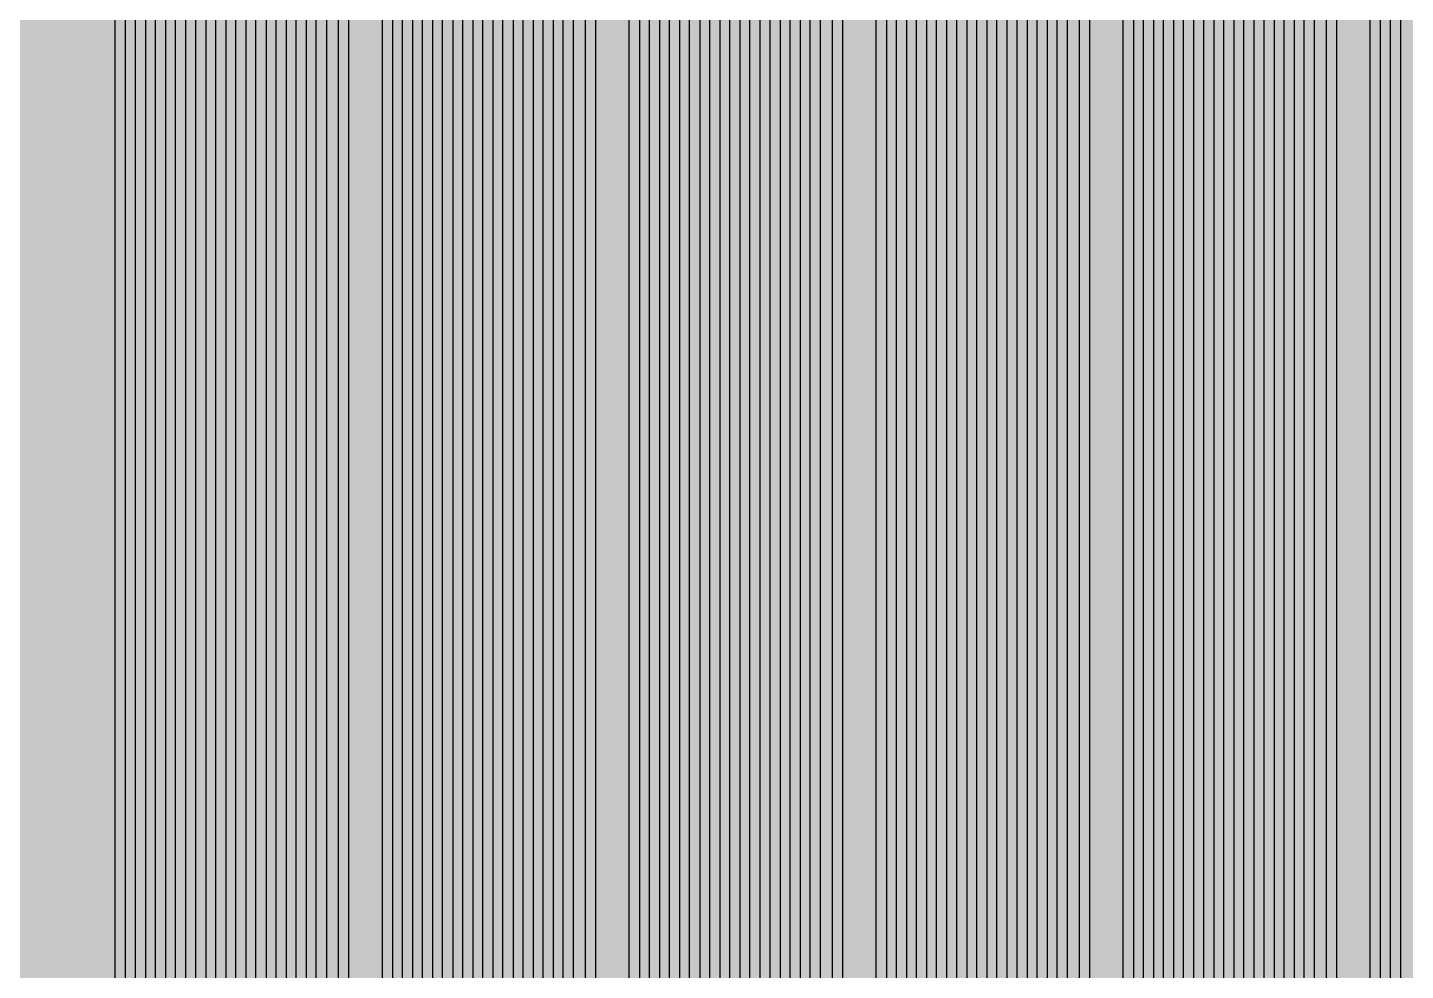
# Model space of a CAD drawing. Header units: metres. Extents: x -7220 to 10980, y -29667 to 1833.
# Drawn here: x -39.8 to 440, y -15228.3 to -14900.2 of the extents above; entities that cross this region are included whole.
import ezdxf

# ---------------------------------------------------------------- set-up
doc = ezdxf.new("R2010")
doc.units = ezdxf.units.M
doc.layers.add('Metal1', color=4, linetype='CONTINUOUS')
doc.layers.add('Polyimide', color=7, linetype='CONTINUOUS')

msp = doc.modelspace()

# ---------------------------------------------------------------- hatches: boundary and pattern name
at = {"layer": 'Polyimide'}
msp.add_hatch(color=7, dxfattribs=at).paths.add_polyline_path([(4099.45, -13861.55), (4142.64, -14152.77), (4214.18, -14438.35), (4313.36, -14715.55), (4439.24, -14981.69), (4590.59, -15234.21), (4765.97, -15470.68), (4963.68, -15688.82), (5181.82, -15886.53), (5418.29, -16061.91), (5670.81, -16213.26), (5936.95, -16339.14), (6214.15, -16438.32), (6499.73, -16509.85), (6790.95, -16553.05), (7085, -16567.5), (9980.38, -16567.5), (10058.79, -16571.35), (10136.45, -16582.87), (10212.6, -16601.95), (10286.52, -16628.4), (10357.49, -16661.96), (10424.83, -16702.32), (10487.89, -16749.09), (10546.06, -16801.81), (10598.78, -16859.98), (10645.55, -16923.04), (10685.91, -16990.38), (10719.48, -17061.35), (10745.93, -17135.27), (10765, -17211.43), (10776.52, -17289.08), (10780.38, -17367.5), (10780.38, -21957.3), (10741.61, -22012.91), (10705.97, -22070.59), (10673.58, -22130.14), (10644.53, -22191.39), (10618.92, -22254.16), (10596.82, -22318.25), (10578.3, -22383.46), (10563.41, -22449.6), (10552.21, -22516.46), (10544.72, -22583.84), (10540.97, -22651.53), (10540.97, -22719.32), (10544.72, -22787.01), (10552.21, -22854.38), (10563.41, -22921.24), (10578.3, -22987.38), (10596.82, -23052.6), (10618.92, -23116.68), (10644.53, -23179.45), (10673.58, -23240.71), (10705.97, -23300.26), (10741.61, -23357.93), (10780.38, -23413.54), (10780.38, -28667.5), (10776.52, -28745.91), (10765, -28823.57), (10745.93, -28899.73), (10719.48, -28973.65), (10685.91, -29044.62), (10645.55, -29111.96), (10598.78, -29175.01), (10546.06, -29233.19), (10487.89, -29285.91), (10424.83, -29332.68), (10357.49, -29373.04), (10286.52, -29406.6), (10212.6, -29433.05), (10136.45, -29452.13), (10058.79, -29463.65), (9980.38, -29467.5), (-6219.63, -29467.5), (-6298.04, -29463.65), (-6375.7, -29452.13), (-6451.85, -29433.05), (-6525.77, -29406.6), (-6596.74, -29373.04), (-6664.08, -29332.68), (-6727.14, -29285.91), (-6785.31, -29233.19), (-6838.03, -29175.01), (-6884.8, -29111.96), (-6925.16, -29044.62), (-6958.73, -28973.65), (-6985.18, -28899.73), (-7004.25, -28823.57), (-7015.77, -28745.91), (-7019.63, -28667.5), (-7019.63, -23426.32), (-6979.36, -23370.07), (-6942.33, -23311.63), (-6908.66, -23251.2), (-6878.45, -23188.96), (-6851.81, -23125.12), (-6828.81, -23059.88), (-6809.53, -22993.44), (-6794.04, -22926.02), (-6782.37, -22857.83), (-6774.57, -22789.09), (-6770.67, -22720.02), (-6770.67, -22650.84), (-6774.57, -22581.77), (-6782.37, -22513.03), (-6794.04, -22444.84), (-6809.53, -22377.42), (-6828.81, -22310.98), (-6851.81, -22245.74), (-6878.45, -22181.89), (-6908.66, -22119.66), (-6942.33, -22059.22), (-6979.36, -22000.79), (-7019.63, -21944.54), (-7019.63, -17367.5), (-7015.77, -17289.08), (-7004.25, -17211.43), (-6985.18, -17135.27), (-6958.73, -17061.35), (-6925.16, -16990.38), (-6884.8, -16923.04), (-6838.03, -16859.98), (-6785.31, -16801.81), (-6727.14, -16749.09), (-6664.08, -16702.32), (-6596.74, -16661.96), (-6525.77, -16628.4), (-6451.85, -16601.95), (-6375.7, -16582.87), (-6298.04, -16571.35), (-6219.63, -16567.5), (-3314, -16567.5), (-3019.95, -16553.05), (-2728.73, -16509.85), (-2443.15, -16438.32), (-2165.95, -16339.14), (-1899.81, -16213.26), (-1647.29, -16061.91), (-1410.82, -15886.53), (-1192.68, -15688.82), (-994.97, -15470.68), (-819.59, -15234.21), (-668.24, -14981.69), (-542.36, -14715.55), (-443.18, -14438.35), (-371.64, -14152.77), (-328.45, -13861.55), (-314, -13567.5), (-314, -13373.48), (-317.45, -13328.11), (-327.72, -13283.78), (-344.58, -13241.52), (-367.63, -13202.3), (-396.35, -13167.01), (-430.08, -13136.47), (-468.03, -13111.38), (-509.35, -13092.32), (-509.35, -13092.32), (-578.18, -13061.27), (-642.2, -13021.24), (-700.26, -12972.96), (-751.3, -12917.31), (-794.39, -12855.3), (-828.74, -12788.06), (-853.73, -12716.8), (-868.91, -12642.84), (-874, -12567.5), (-868.91, -12492.16), (-853.73, -12418.19), (-828.74, -12346.94), (-794.39, -12279.7), (-751.3, -12217.69), (-700.26, -12162.04), (-642.2, -12113.76), (-578.18, -12073.73), (-509.35, -12042.68), (-509.35, -12042.68), (-468.03, -12023.62), (-430.08, -11998.53), (-396.35, -11967.99), (-367.63, -11932.7), (-344.58, -11893.47), (-327.72, -11851.21), (-317.45, -11806.89), (-314, -11761.52), (-314, -11074.31), (-317.45, -11028.94), (-327.72, -10984.62), (-344.58, -10942.36), (-367.63, -10903.13), (-396.35, -10867.84), (-430.08, -10837.3), (-468.03, -10812.21), (-509.35, -10793.16), (-509.35, -10793.16), (-578.18, -10762.1), (-642.2, -10722.07), (-700.26, -10673.8), (-751.3, -10618.15), (-794.39, -10556.13), (-828.74, -10488.89), (-853.73, -10417.64), (-868.91, -10343.67), (-874, -10268.33), (-868.91, -10192.99), (-853.73, -10119.03), (-828.74, -10047.77), (-794.39, -9980.53), (-751.3, -9918.52), (-700.26, -9862.87), (-642.2, -9814.59), (-578.18, -9774.56), (-509.35, -9743.51), (-509.35, -9743.51), (-468.03, -9724.45), (-430.08, -9699.36), (-396.35, -9668.82), (-367.63, -9633.53), (-344.58, -9594.31), (-327.72, -9552.05), (-317.45, -9507.72), (-314, -9462.35), (-314, -8775.14), (-317.45, -8729.78), (-327.72, -8685.45), (-344.58, -8643.19), (-367.63, -8603.96), (-396.35, -8568.68), (-430.08, -8538.14), (-468.03, -8513.05), (-509.35, -8493.99), (-509.35, -8493.99), (-578.18, -8462.94), (-642.2, -8422.91), (-700.26, -8374.63), (-751.3, -8318.98), (-794.39, -8256.97), (-828.74, -8189.73), (-853.73, -8118.47), (-868.91, -8044.5), (-874, -7969.17), (-868.91, -7893.83), (-853.73, -7819.86), (-828.74, -7748.61), (-794.39, -7681.36), (-751.3, -7619.35), (-700.26, -7563.7), (-642.2, -7515.42), (-578.18, -7475.4), (-509.35, -7444.34), (-509.35, -7444.34), (-468.03, -7425.28), (-430.08, -7400.2), (-396.35, -7369.66), (-367.63, -7334.37), (-344.58, -7295.14), (-327.72, -7252.88), (-317.45, -7208.56), (-314, -7163.19), (-314, -6475.98), (-317.45, -6430.61), (-327.72, -6386.29), (-344.58, -6344.02), (-367.63, -6304.8), (-396.35, -6269.51), (-430.08, -6238.97), (-468.03, -6213.88), (-509.35, -6194.82), (-509.35, -6194.82), (-578.18, -6163.77), (-642.2, -6123.74), (-700.26, -6075.46), (-751.3, -6019.81), (-794.39, -5957.8), (-828.74, -5890.56), (-853.73, -5819.31), (-868.91, -5745.34), (-874, -5670), (-868.91, -5594.66), (-853.73, -5520.69), (-828.74, -5449.44), (-794.39, -5382.2), (-751.3, -5320.19), (-700.26, -5264.54), (-642.2, -5216.26), (-578.18, -5176.23), (-509.35, -5145.18), (-509.35, -5145.18), (-468.03, -5126.12), (-430.08, -5101.03), (-396.35, -5070.49), (-367.63, -5035.2), (-344.58, -4995.98), (-327.72, -4953.71), (-317.45, -4909.39), (-314, -4864.02), (-314, 380), (-314, 1532.5), (-269, 1532.5), (-268.78, 1525.63), (-268.1, 1518.79), (-266.98, 1512.02), (-265.42, 1505.32), (-263.43, 1498.75), (-261.01, 1492.32), (-258.17, 1486.06), (-254.93, 1480), (-251.3, 1474.17), (-247.3, 1468.58), (-242.94, 1463.27), (-238.25, 1458.25), (-233.23, 1453.56), (-227.92, 1449.2), (-222.33, 1445.2), (-216.5, 1441.57), (-210.44, 1438.33), (-204.18, 1435.49), (-197.75, 1433.07), (-191.18, 1431.08), (-184.48, 1429.52), (-177.71, 1428.4), (-170.87, 1427.72), (-164, 1427.5), (-157.13, 1427.72), (-150.29, 1428.4), (-143.52, 1429.52), (-136.82, 1431.08), (-130.25, 1433.07), (-123.82, 1435.49), (-117.56, 1438.33), (-111.5, 1441.57), (-105.67, 1445.2), (-100.08, 1449.2), (-94.77, 1453.56), (-89.75, 1458.25), (-85.06, 1463.27), (-80.7, 1468.58), (-76.7, 1474.17), (-73.07, 1480), (-69.83, 1486.06), (-66.99, 1492.32), (-64.57, 1498.75), (-62.58, 1505.32), (-61.02, 1512.02), (-59.9, 1518.79), (-59.22, 1525.63), (-59, 1532.5), (1786, 1532.5), (3835, 1532.5), (3835.21, 1539.04), (3835.86, 1545.55), (3836.92, 1552.01), (3838.41, 1558.38), (3840.31, 1564.64), (3842.61, 1570.77), (3845.31, 1576.73), (3848.4, 1582.5), (3851.85, 1588.06), (3855.66, 1593.38), (3859.82, 1598.43), (3864.29, 1603.21), (3869.07, 1607.68), (3874.12, 1611.84), (3879.44, 1615.65), (3885, 1619.1), (3890.77, 1622.19), (3896.73, 1624.89), (3902.86, 1627.19), (3909.12, 1629.09), (3915.49, 1630.58), (3921.95, 1631.64), (3928.46, 1632.29), (3935, 1632.5), (3941.54, 1632.29), (3948.05, 1631.64), (3954.51, 1630.58), (3960.88, 1629.09), (3967.14, 1627.19), (3973.27, 1624.89), (3979.23, 1622.19), (3985, 1619.1), (3990.56, 1615.65), (3995.88, 1611.84), (4000.93, 1607.68), (4005.71, 1603.21), (4010.18, 1598.43), (4014.34, 1593.38), (4018.15, 1588.06), (4021.6, 1582.5), (4024.69, 1576.73), (4027.39, 1570.77), (4029.69, 1564.64), (4031.59, 1558.38), (4033.08, 1552.01), (4034.14, 1545.55), (4034.79, 1539.04), (4035, 1532.5), (4085, 1532.5), (4085, 380), (4085, 330), (4085, -4864.02), (4088.45, -4909.39), (4098.72, -4953.71), (4115.58, -4995.98), (4138.63, -5035.2), (4167.35, -5070.49), (4201.08, -5101.03), (4239.03, -5126.12), (4280.35, -5145.18), (4280.35, -5145.18), (4349.18, -5176.23), (4413.2, -5216.26), (4471.26, -5264.54), (4522.3, -5320.19), (4565.39, -5382.2), (4599.74, -5449.44), (4624.73, -5520.69), (4639.91, -5594.66), (4645, -5670), (4639.91, -5745.34), (4624.73, -5819.31), (4599.74, -5890.56), (4565.39, -5957.8), (4522.3, -6019.81), (4471.26, -6075.46), (4413.2, -6123.74), (4349.18, -6163.77), (4280.35, -6194.82), (4239.03, -6213.88), (4201.08, -6238.97), (4167.35, -6269.51), (4138.63, -6304.8), (4115.58, -6344.02), (4098.72, -6386.29), (4088.45, -6430.61), (4085, -6475.98), (4085, -13567.5), (4099.45, -13861.55)])

# ---------------------------------------------------------------- linework, layer by layer
at = {"layer": 'Metal1'}
for points in [[(-9.25, -15232.85), (-9.25, -15209.99), (-9.25, -15187.13), (-9.25, -15164.27), (-9.25, -15141.42), (-9.25, -15118.56), (-9.25, -15095.7), (-9.25, -15072.85), (-9.25, -15049.99), (-9.25, -15027.13), (-9.25, -15004.28), (-9.25, -14981.42), (-9.25, -14958.56), (-9.25, -14935.71), (-9.25, -14912.85), (-9.25, -14889.99)], [(-5.75, -14889.99), (-5.75, -14912.85), (-5.75, -14935.71), (-5.75, -14958.56), (-5.75, -14981.42), (-5.75, -15004.28), (-5.75, -15027.13), (-5.75, -15049.99), (-5.75, -15072.85), (-5.75, -15095.7), (-5.75, -15118.56), (-5.75, -15141.42), (-5.75, -15164.27), (-5.75, -15187.13), (-5.75, -15209.99), (-5.75, -15232.85)], [(-2.25, -15232.85), (-2.25, -15209.99), (-2.25, -15187.13), (-2.25, -15164.27), (-2.25, -15141.42), (-2.25, -15118.56), (-2.25, -15095.7), (-2.25, -15072.85), (-2.25, -15049.99), (-2.25, -15027.13), (-2.25, -15004.28), (-2.25, -14981.42), (-2.25, -14958.56), (-2.25, -14935.71), (-2.25, -14912.85), (-2.25, -14889.99)], [(1.25, -14889.99), (1.25, -14912.85), (1.25, -14935.71), (1.25, -14958.56), (1.25, -14981.42), (1.25, -15004.28), (1.25, -15027.13), (1.25, -15049.99), (1.25, -15072.85), (1.25, -15095.7), (1.25, -15118.56), (1.25, -15141.42), (1.25, -15164.27), (1.25, -15187.13), (1.25, -15209.99), (1.25, -15232.85)], [(4.75, -15232.85), (4.75, -15209.99), (4.75, -15187.13), (4.75, -15164.27), (4.75, -15141.42), (4.75, -15118.56), (4.75, -15095.7), (4.75, -15072.85), (4.75, -15049.99), (4.75, -15027.13), (4.75, -15004.28), (4.75, -14981.42), (4.75, -14958.56), (4.75, -14935.71), (4.75, -14912.85), (4.75, -14889.99)], [(8.25, -14889.99), (8.25, -14912.85), (8.25, -14935.71), (8.25, -14958.56), (8.25, -14981.42), (8.25, -15004.28), (8.25, -15027.13), (8.25, -15049.99), (8.25, -15072.85), (8.25, -15095.7), (8.25, -15118.56), (8.25, -15141.42), (8.25, -15164.27), (8.25, -15187.13), (8.25, -15209.99), (8.25, -15232.85)], [(11.75, -15232.85), (11.75, -15209.99), (11.75, -15187.13), (11.75, -15164.27), (11.75, -15141.42), (11.75, -15118.56), (11.75, -15095.7), (11.75, -15072.85), (11.75, -15049.99), (11.75, -15027.13), (11.75, -15004.28), (11.75, -14981.42), (11.75, -14958.56), (11.75, -14935.71), (11.75, -14912.85), (11.75, -14889.99)], [(15.25, -14889.99), (15.25, -14912.85), (15.25, -14935.71), (15.25, -14958.56), (15.25, -14981.42), (15.25, -15004.28), (15.25, -15027.13), (15.25, -15049.99), (15.25, -15072.85), (15.25, -15095.7), (15.25, -15118.56), (15.25, -15141.42), (15.25, -15164.27), (15.25, -15187.13), (15.25, -15209.99), (15.25, -15232.85)], [(18.75, -15232.85), (18.75, -15209.99), (18.75, -15187.13), (18.75, -15164.27), (18.75, -15141.42), (18.75, -15118.56), (18.75, -15095.7), (18.75, -15072.85), (18.75, -15049.99), (18.75, -15027.13), (18.75, -15004.28), (18.75, -14981.42), (18.75, -14958.56), (18.75, -14935.71), (18.75, -14912.85), (18.75, -14889.99)], [(22.25, -14889.99), (22.25, -14912.85), (22.25, -14935.71), (22.25, -14958.56), (22.25, -14981.42), (22.25, -15004.28), (22.25, -15027.13), (22.25, -15049.99), (22.25, -15072.85), (22.25, -15095.7), (22.25, -15118.56), (22.25, -15141.42), (22.25, -15164.27), (22.25, -15187.13), (22.25, -15209.99), (22.25, -15232.85)], [(25.75, -15232.85), (25.75, -15209.99), (25.75, -15187.13), (25.75, -15164.27), (25.75, -15141.42), (25.75, -15118.56), (25.75, -15095.7), (25.75, -15072.85), (25.75, -15049.99), (25.75, -15027.13), (25.75, -15004.28), (25.75, -14981.42), (25.75, -14958.56), (25.75, -14935.71), (25.75, -14912.85), (25.75, -14889.99)], [(29.25, -14889.99), (29.25, -14912.85), (29.25, -14935.71), (29.25, -14958.56), (29.25, -14981.42), (29.25, -15004.28), (29.25, -15027.13), (29.25, -15049.99), (29.25, -15072.85), (29.25, -15095.7), (29.25, -15118.56), (29.25, -15141.42), (29.25, -15164.27), (29.25, -15187.13), (29.25, -15209.99), (29.25, -15232.85)], [(32.75, -15232.85), (32.75, -15209.99), (32.75, -15187.13), (32.75, -15164.27), (32.75, -15141.42), (32.75, -15118.56), (32.75, -15095.7), (32.75, -15072.85), (32.75, -15049.99), (32.75, -15027.13), (32.75, -15004.28), (32.75, -14981.42), (32.75, -14958.56), (32.75, -14935.71), (32.75, -14912.85), (32.75, -14889.99)], [(36.25, -14889.99), (36.25, -14912.85), (36.25, -14935.71), (36.25, -14958.56), (36.25, -14981.42), (36.25, -15004.28), (36.25, -15027.13), (36.25, -15049.99), (36.25, -15072.85), (36.25, -15095.7), (36.25, -15118.56), (36.25, -15141.42), (36.25, -15164.27), (36.25, -15187.13), (36.25, -15209.99), (36.25, -15232.85)], [(39.75, -15232.85), (39.75, -15209.99), (39.75, -15187.13), (39.75, -15164.27), (39.75, -15141.42), (39.75, -15118.56), (39.75, -15095.7), (39.75, -15072.85), (39.75, -15049.99), (39.75, -15027.13), (39.75, -15004.28), (39.75, -14981.42), (39.75, -14958.56), (39.75, -14935.71), (39.75, -14912.85), (39.75, -14889.99)], [(43.25, -14889.99), (43.25, -14912.85), (43.25, -14935.71), (43.25, -14958.56), (43.25, -14981.42), (43.25, -15004.28), (43.25, -15027.13), (43.25, -15049.99), (43.25, -15072.85), (43.25, -15095.7), (43.25, -15118.56), (43.25, -15141.42), (43.25, -15164.27), (43.25, -15187.13), (43.25, -15209.99), (43.25, -15232.85)], [(46.75, -15232.85), (46.75, -15209.99), (46.75, -15187.13), (46.75, -15164.27), (46.75, -15141.42), (46.75, -15118.56), (46.75, -15095.7), (46.75, -15072.85), (46.75, -15049.99), (46.75, -15027.13), (46.75, -15004.28), (46.75, -14981.42), (46.75, -14958.56), (46.75, -14935.71), (46.75, -14912.85), (46.75, -14889.99)], [(50.25, -14889.99), (50.25, -14912.85), (50.25, -14935.71), (50.25, -14958.56), (50.25, -14981.42), (50.25, -15004.28), (50.25, -15027.13), (50.25, -15049.99), (50.25, -15072.85), (50.25, -15095.7), (50.25, -15118.56), (50.25, -15141.42), (50.25, -15164.27), (50.25, -15187.13), (50.25, -15209.99), (50.25, -15232.85)], [(53.75, -15232.85), (53.75, -15209.99), (53.75, -15187.13), (53.75, -15164.27), (53.75, -15141.42), (53.75, -15118.56), (53.75, -15095.7), (53.75, -15072.85), (53.75, -15049.99), (53.75, -15027.13), (53.75, -15004.28), (53.75, -14981.42), (53.75, -14958.56), (53.75, -14935.71), (53.75, -14912.85), (53.75, -14889.99)], [(57.25, -14889.99), (57.25, -14912.85), (57.25, -14935.71), (57.25, -14958.56), (57.25, -14981.42), (57.25, -15004.28), (57.25, -15027.13), (57.25, -15049.99), (57.25, -15072.85), (57.25, -15095.7), (57.25, -15118.56), (57.25, -15141.42), (57.25, -15164.27), (57.25, -15187.13), (57.25, -15209.99), (57.25, -15232.85)], [(60.75, -15232.85), (60.75, -15209.99), (60.75, -15187.13), (60.75, -15164.27), (60.75, -15141.42), (60.75, -15118.56), (60.75, -15095.7), (60.75, -15072.85), (60.75, -15049.99), (60.75, -15027.13), (60.75, -15004.28), (60.75, -14981.42), (60.75, -14958.56), (60.75, -14935.71), (60.75, -14912.85), (60.75, -14889.99)], [(64.25, -14889.99), (64.25, -14912.85), (64.25, -14935.71), (64.25, -14958.56), (64.25, -14981.42), (64.25, -15004.28), (64.25, -15027.13), (64.25, -15049.99), (64.25, -15072.85), (64.25, -15095.7), (64.25, -15118.56), (64.25, -15141.42), (64.25, -15164.27), (64.25, -15187.13), (64.25, -15209.99), (64.25, -15232.85)], [(68.5, -15232.85), (68.5, -15209.99), (68.5, -15187.13), (68.5, -15164.27), (68.5, -15141.42), (68.5, -15118.56), (68.5, -15095.7), (68.5, -15072.85), (68.5, -15049.99), (68.5, -15027.13), (68.5, -15004.28), (68.5, -14981.42), (68.5, -14958.56), (68.5, -14935.71), (68.5, -14912.85), (68.5, -14889.99)], [(72, -14889.99), (72, -14912.85), (72, -14935.71), (72, -14958.56), (72, -14981.42), (72, -15004.28), (72, -15027.13), (72, -15049.99), (72, -15072.85), (72, -15095.7), (72, -15118.56), (72, -15141.42), (72, -15164.27), (72, -15187.13), (72, -15209.99), (72, -15232.85)], [(83.75, -15232.85), (83.75, -15209.99), (83.75, -15187.13), (83.75, -15164.27), (83.75, -15141.42), (83.75, -15118.56), (83.75, -15095.7), (83.75, -15072.85), (83.75, -15049.99), (83.75, -15027.13), (83.75, -15004.28), (83.75, -14981.42), (83.75, -14958.56), (83.75, -14935.71), (83.75, -14912.85), (83.75, -14889.99)], [(87.25, -14889.99), (87.25, -14912.85), (87.25, -14935.71), (87.25, -14958.56), (87.25, -14981.42), (87.25, -15004.28), (87.25, -15027.13), (87.25, -15049.99), (87.25, -15072.85), (87.25, -15095.7), (87.25, -15118.56), (87.25, -15141.42), (87.25, -15164.27), (87.25, -15187.13), (87.25, -15209.99), (87.25, -15232.85)], [(90.75, -15232.85), (90.75, -15209.99), (90.75, -15187.13), (90.75, -15164.27), (90.75, -15141.42), (90.75, -15118.56), (90.75, -15095.7), (90.75, -15072.85), (90.75, -15049.99), (90.75, -15027.13), (90.75, -15004.28), (90.75, -14981.42), (90.75, -14958.56), (90.75, -14935.71), (90.75, -14912.85), (90.75, -14889.99)], [(94.25, -14889.99), (94.25, -14912.85), (94.25, -14935.71), (94.25, -14958.56), (94.25, -14981.42), (94.25, -15004.28), (94.25, -15027.13), (94.25, -15049.99), (94.25, -15072.85), (94.25, -15095.7), (94.25, -15118.56), (94.25, -15141.42), (94.25, -15164.27), (94.25, -15187.13), (94.25, -15209.99), (94.25, -15232.85)], [(97.75, -15232.85), (97.75, -15209.99), (97.75, -15187.13), (97.75, -15164.27), (97.75, -15141.42), (97.75, -15118.56), (97.75, -15095.7), (97.75, -15072.85), (97.75, -15049.99), (97.75, -15027.13), (97.75, -15004.28), (97.75, -14981.42), (97.75, -14958.56), (97.75, -14935.71), (97.75, -14912.85), (97.75, -14889.99)], [(101.25, -14889.99), (101.25, -14912.85), (101.25, -14935.71), (101.25, -14958.56), (101.25, -14981.42), (101.25, -15004.28), (101.25, -15027.13), (101.25, -15049.99), (101.25, -15072.85), (101.25, -15095.7), (101.25, -15118.56), (101.25, -15141.42), (101.25, -15164.27), (101.25, -15187.13), (101.25, -15209.99), (101.25, -15232.85)], [(104.75, -15232.85), (104.75, -15209.99), (104.75, -15187.13), (104.75, -15164.27), (104.75, -15141.42), (104.75, -15118.56), (104.75, -15095.7), (104.75, -15072.85), (104.75, -15049.99), (104.75, -15027.13), (104.75, -15004.28), (104.75, -14981.42), (104.75, -14958.56), (104.75, -14935.71), (104.75, -14912.85), (104.75, -14889.99)], [(108.25, -14889.99), (108.25, -14912.85), (108.25, -14935.71), (108.25, -14958.56), (108.25, -14981.42), (108.25, -15004.28), (108.25, -15027.13), (108.25, -15049.99), (108.25, -15072.85), (108.25, -15095.7), (108.25, -15118.56), (108.25, -15141.42), (108.25, -15164.27), (108.25, -15187.13), (108.25, -15209.99), (108.25, -15232.85)], [(111.75, -15232.85), (111.75, -15209.99), (111.75, -15187.13), (111.75, -15164.27), (111.75, -15141.42), (111.75, -15118.56), (111.75, -15095.7), (111.75, -15072.85), (111.75, -15049.99), (111.75, -15027.13), (111.75, -15004.28), (111.75, -14981.42), (111.75, -14958.56), (111.75, -14935.71), (111.75, -14912.85), (111.75, -14889.99)], [(115.25, -14889.99), (115.25, -14912.85), (115.25, -14935.71), (115.25, -14958.56), (115.25, -14981.42), (115.25, -15004.28), (115.25, -15027.13), (115.25, -15049.99), (115.25, -15072.85), (115.25, -15095.7), (115.25, -15118.56), (115.25, -15141.42), (115.25, -15164.27), (115.25, -15187.13), (115.25, -15209.99), (115.25, -15232.85)], [(118.75, -15232.85), (118.75, -15209.99), (118.75, -15187.13), (118.75, -15164.27), (118.75, -15141.42), (118.75, -15118.56), (118.75, -15095.7), (118.75, -15072.85), (118.75, -15049.99), (118.75, -15027.13), (118.75, -15004.28), (118.75, -14981.42), (118.75, -14958.56), (118.75, -14935.71), (118.75, -14912.85), (118.75, -14889.99)], [(122.25, -14889.99), (122.25, -14912.85), (122.25, -14935.71), (122.25, -14958.56), (122.25, -14981.42), (122.25, -15004.28), (122.25, -15027.13), (122.25, -15049.99), (122.25, -15072.85), (122.25, -15095.7), (122.25, -15118.56), (122.25, -15141.42), (122.25, -15164.27), (122.25, -15187.13), (122.25, -15209.99), (122.25, -15232.85)], [(125.75, -15232.85), (125.75, -15209.99), (125.75, -15187.13), (125.75, -15164.27), (125.75, -15141.42), (125.75, -15118.56), (125.75, -15095.7), (125.75, -15072.85), (125.75, -15049.99), (125.75, -15027.13), (125.75, -15004.28), (125.75, -14981.42), (125.75, -14958.56), (125.75, -14935.71), (125.75, -14912.85), (125.75, -14889.99)], [(129.25, -14889.99), (129.25, -14912.85), (129.25, -14935.71), (129.25, -14958.56), (129.25, -14981.42), (129.25, -15004.28), (129.25, -15027.13), (129.25, -15049.99), (129.25, -15072.85), (129.25, -15095.7), (129.25, -15118.56), (129.25, -15141.42), (129.25, -15164.27), (129.25, -15187.13), (129.25, -15209.99), (129.25, -15232.85)], [(132.75, -15232.85), (132.75, -15209.99), (132.75, -15187.13), (132.75, -15164.27), (132.75, -15141.42), (132.75, -15118.56), (132.75, -15095.7), (132.75, -15072.85), (132.75, -15049.99), (132.75, -15027.13), (132.75, -15004.28), (132.75, -14981.42), (132.75, -14958.56), (132.75, -14935.71), (132.75, -14912.85), (132.75, -14889.99)], [(136.25, -14889.99), (136.25, -14912.85), (136.25, -14935.71), (136.25, -14958.56), (136.25, -14981.42), (136.25, -15004.28), (136.25, -15027.13), (136.25, -15049.99), (136.25, -15072.85), (136.25, -15095.7), (136.25, -15118.56), (136.25, -15141.42), (136.25, -15164.27), (136.25, -15187.13), (136.25, -15209.99), (136.25, -15232.85)], [(139.75, -15232.85), (139.75, -15209.99), (139.75, -15187.13), (139.75, -15164.27), (139.75, -15141.42), (139.75, -15118.56), (139.75, -15095.7), (139.75, -15072.85), (139.75, -15049.99), (139.75, -15027.13), (139.75, -15004.28), (139.75, -14981.42), (139.75, -14958.56), (139.75, -14935.71), (139.75, -14912.85), (139.75, -14889.99)], [(143.25, -14889.99), (143.25, -14912.85), (143.25, -14935.71), (143.25, -14958.56), (143.25, -14981.42), (143.25, -15004.28), (143.25, -15027.13), (143.25, -15049.99), (143.25, -15072.85), (143.25, -15095.7), (143.25, -15118.56), (143.25, -15141.42), (143.25, -15164.27), (143.25, -15187.13), (143.25, -15209.99), (143.25, -15232.85)], [(146.75, -15232.85), (146.75, -15209.99), (146.75, -15187.13), (146.75, -15164.27), (146.75, -15141.42), (146.75, -15118.56), (146.75, -15095.7), (146.75, -15072.85), (146.75, -15049.99), (146.75, -15027.13), (146.75, -15004.28), (146.75, -14981.42), (146.75, -14958.56), (146.75, -14935.71), (146.75, -14912.85), (146.75, -14889.99)], [(150.25, -14889.99), (150.25, -14912.85), (150.25, -14935.71), (150.25, -14958.56), (150.25, -14981.42), (150.25, -15004.28), (150.25, -15027.13), (150.25, -15049.99), (150.25, -15072.85), (150.25, -15095.7), (150.25, -15118.56), (150.25, -15141.42), (150.25, -15164.27), (150.25, -15187.13), (150.25, -15209.99), (150.25, -15232.85)], [(154.5, -15232.85), (154.5, -15209.99), (154.5, -15187.13), (154.5, -15164.27), (154.5, -15141.42), (154.5, -15118.56), (154.5, -15095.7), (154.5, -15072.85), (154.5, -15049.99), (154.5, -15027.13), (154.5, -15004.28), (154.5, -14981.42), (154.5, -14958.56), (154.5, -14935.71), (154.5, -14912.85), (154.5, -14889.99)], [(158, -14889.99), (158, -14912.85), (158, -14935.71), (158, -14958.56), (158, -14981.42), (158, -15004.28), (158, -15027.13), (158, -15049.99), (158, -15072.85), (158, -15095.7), (158, -15118.56), (158, -15141.42), (158, -15164.27), (158, -15187.13), (158, -15209.99), (158, -15232.85)], [(169.75, -15232.85), (169.75, -15209.99), (169.75, -15187.13), (169.75, -15164.27), (169.75, -15141.42), (169.75, -15118.56), (169.75, -15095.7), (169.75, -15072.85), (169.75, -15049.99), (169.75, -15027.13), (169.75, -15004.28), (169.75, -14981.42), (169.75, -14958.56), (169.75, -14935.71), (169.75, -14912.85), (169.75, -14889.99)], [(173.25, -14889.99), (173.25, -14912.85), (173.25, -14935.71), (173.25, -14958.56), (173.25, -14981.42), (173.25, -15004.28), (173.25, -15027.13), (173.25, -15049.99), (173.25, -15072.85), (173.25, -15095.7), (173.25, -15118.56), (173.25, -15141.42), (173.25, -15164.27), (173.25, -15187.13), (173.25, -15209.99), (173.25, -15232.85)], [(176.75, -15232.85), (176.75, -15209.99), (176.75, -15187.13), (176.75, -15164.27), (176.75, -15141.42), (176.75, -15118.56), (176.75, -15095.7), (176.75, -15072.85), (176.75, -15049.99), (176.75, -15027.13), (176.75, -15004.28), (176.75, -14981.42), (176.75, -14958.56), (176.75, -14935.71), (176.75, -14912.85), (176.75, -14889.99)], [(180.25, -14889.99), (180.25, -14912.85), (180.25, -14935.71), (180.25, -14958.56), (180.25, -14981.42), (180.25, -15004.28), (180.25, -15027.13), (180.25, -15049.99), (180.25, -15072.85), (180.25, -15095.7), (180.25, -15118.56), (180.25, -15141.42), (180.25, -15164.27), (180.25, -15187.13), (180.25, -15209.99), (180.25, -15232.85)], [(183.75, -15232.85), (183.75, -15209.99), (183.75, -15187.13), (183.75, -15164.27), (183.75, -15141.42), (183.75, -15118.56), (183.75, -15095.7), (183.75, -15072.85), (183.75, -15049.99), (183.75, -15027.13), (183.75, -15004.28), (183.75, -14981.42), (183.75, -14958.56), (183.75, -14935.71), (183.75, -14912.85), (183.75, -14889.99)], [(187.25, -14889.99), (187.25, -14912.85), (187.25, -14935.71), (187.25, -14958.56), (187.25, -14981.42), (187.25, -15004.28), (187.25, -15027.13), (187.25, -15049.99), (187.25, -15072.85), (187.25, -15095.7), (187.25, -15118.56), (187.25, -15141.42), (187.25, -15164.27), (187.25, -15187.13), (187.25, -15209.99), (187.25, -15232.85)], [(190.75, -15232.85), (190.75, -15209.99), (190.75, -15187.13), (190.75, -15164.27), (190.75, -15141.42), (190.75, -15118.56), (190.75, -15095.7), (190.75, -15072.85), (190.75, -15049.99), (190.75, -15027.13), (190.75, -15004.28), (190.75, -14981.42), (190.75, -14958.56), (190.75, -14935.71), (190.75, -14912.85), (190.75, -14889.99)], [(194.25, -14889.99), (194.25, -14912.85), (194.25, -14935.71), (194.25, -14958.56), (194.25, -14981.42), (194.25, -15004.28), (194.25, -15027.13), (194.25, -15049.99), (194.25, -15072.85), (194.25, -15095.7), (194.25, -15118.56), (194.25, -15141.42), (194.25, -15164.27), (194.25, -15187.13), (194.25, -15209.99), (194.25, -15232.85)], [(197.75, -15232.85), (197.75, -15209.99), (197.75, -15187.13), (197.75, -15164.27), (197.75, -15141.42), (197.75, -15118.56), (197.75, -15095.7), (197.75, -15072.85), (197.75, -15049.99), (197.75, -15027.13), (197.75, -15004.28), (197.75, -14981.42), (197.75, -14958.56), (197.75, -14935.71), (197.75, -14912.85), (197.75, -14889.99)], [(201.25, -14889.99), (201.25, -14912.85), (201.25, -14935.71), (201.25, -14958.56), (201.25, -14981.42), (201.25, -15004.28), (201.25, -15027.13), (201.25, -15049.99), (201.25, -15072.85), (201.25, -15095.7), (201.25, -15118.56), (201.25, -15141.42), (201.25, -15164.27), (201.25, -15187.13), (201.25, -15209.99), (201.25, -15232.85)], [(204.75, -15232.85), (204.75, -15209.99), (204.75, -15187.13), (204.75, -15164.27), (204.75, -15141.42), (204.75, -15118.56), (204.75, -15095.7), (204.75, -15072.85), (204.75, -15049.99), (204.75, -15027.13), (204.75, -15004.28), (204.75, -14981.42), (204.75, -14958.56), (204.75, -14935.71), (204.75, -14912.85), (204.75, -14889.99)], [(208.25, -14889.99), (208.25, -14912.85), (208.25, -14935.71), (208.25, -14958.56), (208.25, -14981.42), (208.25, -15004.28), (208.25, -15027.13), (208.25, -15049.99), (208.25, -15072.85), (208.25, -15095.7), (208.25, -15118.56), (208.25, -15141.42), (208.25, -15164.27), (208.25, -15187.13), (208.25, -15209.99), (208.25, -15232.85)], [(211.75, -15232.85), (211.75, -15209.99), (211.75, -15187.13), (211.75, -15164.27), (211.75, -15141.42), (211.75, -15118.56), (211.75, -15095.7), (211.75, -15072.85), (211.75, -15049.99), (211.75, -15027.13), (211.75, -15004.28), (211.75, -14981.42), (211.75, -14958.56), (211.75, -14935.71), (211.75, -14912.85), (211.75, -14889.99)], [(215.25, -14889.99), (215.25, -14912.85), (215.25, -14935.71), (215.25, -14958.56), (215.25, -14981.42), (215.25, -15004.28), (215.25, -15027.13), (215.25, -15049.99), (215.25, -15072.85), (215.25, -15095.7), (215.25, -15118.56), (215.25, -15141.42), (215.25, -15164.27), (215.25, -15187.13), (215.25, -15209.99), (215.25, -15232.85)], [(218.75, -15232.85), (218.75, -15209.99), (218.75, -15187.13), (218.75, -15164.27), (218.75, -15141.42), (218.75, -15118.56), (218.75, -15095.7), (218.75, -15072.85), (218.75, -15049.99), (218.75, -15027.13), (218.75, -15004.28), (218.75, -14981.42), (218.75, -14958.56), (218.75, -14935.71), (218.75, -14912.85), (218.75, -14889.99)], [(222.25, -14889.99), (222.25, -14912.85), (222.25, -14935.71), (222.25, -14958.56), (222.25, -14981.42), (222.25, -15004.28), (222.25, -15027.13), (222.25, -15049.99), (222.25, -15072.85), (222.25, -15095.7), (222.25, -15118.56), (222.25, -15141.42), (222.25, -15164.27), (222.25, -15187.13), (222.25, -15209.99), (222.25, -15232.85)], [(225.75, -15232.85), (225.75, -15209.99), (225.75, -15187.13), (225.75, -15164.27), (225.75, -15141.42), (225.75, -15118.56), (225.75, -15095.7), (225.75, -15072.85), (225.75, -15049.99), (225.75, -15027.13), (225.75, -15004.28), (225.75, -14981.42), (225.75, -14958.56), (225.75, -14935.71), (225.75, -14912.85), (225.75, -14889.99)], [(229.25, -14889.99), (229.25, -14912.85), (229.25, -14935.71), (229.25, -14958.56), (229.25, -14981.42), (229.25, -15004.28), (229.25, -15027.13), (229.25, -15049.99), (229.25, -15072.85), (229.25, -15095.7), (229.25, -15118.56), (229.25, -15141.42), (229.25, -15164.27), (229.25, -15187.13), (229.25, -15209.99), (229.25, -15232.85)], [(232.75, -15232.85), (232.75, -15209.99), (232.75, -15187.13), (232.75, -15164.27), (232.75, -15141.42), (232.75, -15118.56), (232.75, -15095.7), (232.75, -15072.85), (232.75, -15049.99), (232.75, -15027.13), (232.75, -15004.28), (232.75, -14981.42), (232.75, -14958.56), (232.75, -14935.71), (232.75, -14912.85), (232.75, -14889.99)], [(236.25, -14889.99), (236.25, -14912.85), (236.25, -14935.71), (236.25, -14958.56), (236.25, -14981.42), (236.25, -15004.28), (236.25, -15027.13), (236.25, -15049.99), (236.25, -15072.85), (236.25, -15095.7), (236.25, -15118.56), (236.25, -15141.42), (236.25, -15164.27), (236.25, -15187.13), (236.25, -15209.99), (236.25, -15232.85)], [(240.5, -15232.85), (240.5, -15209.99), (240.5, -15187.13), (240.5, -15164.27), (240.5, -15141.42), (240.5, -15118.56), (240.5, -15095.7), (240.5, -15072.85), (240.5, -15049.99), (240.5, -15027.13), (240.5, -15004.28), (240.5, -14981.42), (240.5, -14958.56), (240.5, -14935.71), (240.5, -14912.85), (240.5, -14889.99)], [(244, -14889.99), (244, -14912.85), (244, -14935.71), (244, -14958.56), (244, -14981.42), (244, -15004.28), (244, -15027.13), (244, -15049.99), (244, -15072.85), (244, -15095.7), (244, -15118.56), (244, -15141.42), (244, -15164.27), (244, -15187.13), (244, -15209.99), (244, -15232.85)], [(255.75, -15232.85), (255.75, -15209.99), (255.75, -15187.13), (255.75, -15164.27), (255.75, -15141.42), (255.75, -15118.56), (255.75, -15095.7), (255.75, -15072.85), (255.75, -15049.99), (255.75, -15027.13), (255.75, -15004.28), (255.75, -14981.42), (255.75, -14958.56), (255.75, -14935.71), (255.75, -14912.85), (255.75, -14889.99)], [(259.25, -14889.99), (259.25, -14912.85), (259.25, -14935.71), (259.25, -14958.56), (259.25, -14981.42), (259.25, -15004.28), (259.25, -15027.13), (259.25, -15049.99), (259.25, -15072.85), (259.25, -15095.7), (259.25, -15118.56), (259.25, -15141.42), (259.25, -15164.27), (259.25, -15187.13), (259.25, -15209.99), (259.25, -15232.85)], [(262.75, -15232.85), (262.75, -15209.99), (262.75, -15187.13), (262.75, -15164.27), (262.75, -15141.42), (262.75, -15118.56), (262.75, -15095.7), (262.75, -15072.85), (262.75, -15049.99), (262.75, -15027.13), (262.75, -15004.28), (262.75, -14981.42), (262.75, -14958.56), (262.75, -14935.71), (262.75, -14912.85), (262.75, -14889.99)], [(266.25, -14889.99), (266.25, -14912.85), (266.25, -14935.71), (266.25, -14958.56), (266.25, -14981.42), (266.25, -15004.28), (266.25, -15027.13), (266.25, -15049.99), (266.25, -15072.85), (266.25, -15095.7), (266.25, -15118.56), (266.25, -15141.42), (266.25, -15164.27), (266.25, -15187.13), (266.25, -15209.99), (266.25, -15232.85)], [(269.75, -15232.85), (269.75, -15209.99), (269.75, -15187.13), (269.75, -15164.27), (269.75, -15141.42), (269.75, -15118.56), (269.75, -15095.7), (269.75, -15072.85), (269.75, -15049.99), (269.75, -15027.13), (269.75, -15004.28), (269.75, -14981.42), (269.75, -14958.56), (269.75, -14935.71), (269.75, -14912.85), (269.75, -14889.99)], [(273.25, -14889.99), (273.25, -14912.85), (273.25, -14935.71), (273.25, -14958.56), (273.25, -14981.42), (273.25, -15004.28), (273.25, -15027.13), (273.25, -15049.99), (273.25, -15072.85), (273.25, -15095.7), (273.25, -15118.56), (273.25, -15141.42), (273.25, -15164.27), (273.25, -15187.13), (273.25, -15209.99), (273.25, -15232.85)], [(276.75, -15232.85), (276.75, -15209.99), (276.75, -15187.13), (276.75, -15164.27), (276.75, -15141.42), (276.75, -15118.56), (276.75, -15095.7), (276.75, -15072.85), (276.75, -15049.99), (276.75, -15027.13), (276.75, -15004.28), (276.75, -14981.42), (276.75, -14958.56), (276.75, -14935.71), (276.75, -14912.85), (276.75, -14889.99)], [(280.25, -14889.99), (280.25, -14912.85), (280.25, -14935.71), (280.25, -14958.56), (280.25, -14981.42), (280.25, -15004.28), (280.25, -15027.13), (280.25, -15049.99), (280.25, -15072.85), (280.25, -15095.7), (280.25, -15118.56), (280.25, -15141.42), (280.25, -15164.27), (280.25, -15187.13), (280.25, -15209.99), (280.25, -15232.85)], [(283.75, -15232.85), (283.75, -15209.99), (283.75, -15187.13), (283.75, -15164.27), (283.75, -15141.42), (283.75, -15118.56), (283.75, -15095.7), (283.75, -15072.85), (283.75, -15049.99), (283.75, -15027.13), (283.75, -15004.28), (283.75, -14981.42), (283.75, -14958.56), (283.75, -14935.71), (283.75, -14912.85), (283.75, -14889.99)], [(287.25, -14889.99), (287.25, -14912.85), (287.25, -14935.71), (287.25, -14958.56), (287.25, -14981.42), (287.25, -15004.28), (287.25, -15027.13), (287.25, -15049.99), (287.25, -15072.85), (287.25, -15095.7), (287.25, -15118.56), (287.25, -15141.42), (287.25, -15164.27), (287.25, -15187.13), (287.25, -15209.99), (287.25, -15232.85)], [(290.75, -15232.85), (290.75, -15209.99), (290.75, -15187.13), (290.75, -15164.27), (290.75, -15141.42), (290.75, -15118.56), (290.75, -15095.7), (290.75, -15072.85), (290.75, -15049.99), (290.75, -15027.13), (290.75, -15004.28), (290.75, -14981.42), (290.75, -14958.56), (290.75, -14935.71), (290.75, -14912.85), (290.75, -14889.99)], [(294.25, -14889.99), (294.25, -14912.85), (294.25, -14935.71), (294.25, -14958.56), (294.25, -14981.42), (294.25, -15004.28), (294.25, -15027.13), (294.25, -15049.99), (294.25, -15072.85), (294.25, -15095.7), (294.25, -15118.56), (294.25, -15141.42), (294.25, -15164.27), (294.25, -15187.13), (294.25, -15209.99), (294.25, -15232.85)], [(297.75, -15232.85), (297.75, -15209.99), (297.75, -15187.13), (297.75, -15164.27), (297.75, -15141.42), (297.75, -15118.56), (297.75, -15095.7), (297.75, -15072.85), (297.75, -15049.99), (297.75, -15027.13), (297.75, -15004.28), (297.75, -14981.42), (297.75, -14958.56), (297.75, -14935.71), (297.75, -14912.85), (297.75, -14889.99)], [(301.25, -14889.99), (301.25, -14912.85), (301.25, -14935.71), (301.25, -14958.56), (301.25, -14981.42), (301.25, -15004.28), (301.25, -15027.13), (301.25, -15049.99), (301.25, -15072.85), (301.25, -15095.7), (301.25, -15118.56), (301.25, -15141.42), (301.25, -15164.27), (301.25, -15187.13), (301.25, -15209.99), (301.25, -15232.85)], [(304.75, -15232.85), (304.75, -15209.99), (304.75, -15187.13), (304.75, -15164.27), (304.75, -15141.42), (304.75, -15118.56), (304.75, -15095.7), (304.75, -15072.85), (304.75, -15049.99), (304.75, -15027.13), (304.75, -15004.28), (304.75, -14981.42), (304.75, -14958.56), (304.75, -14935.71), (304.75, -14912.85), (304.75, -14889.99)], [(308.25, -14889.99), (308.25, -14912.85), (308.25, -14935.71), (308.25, -14958.56), (308.25, -14981.42), (308.25, -15004.28), (308.25, -15027.13), (308.25, -15049.99), (308.25, -15072.85), (308.25, -15095.7), (308.25, -15118.56), (308.25, -15141.42), (308.25, -15164.27), (308.25, -15187.13), (308.25, -15209.99), (308.25, -15232.85)], [(311.75, -15232.85), (311.75, -15209.99), (311.75, -15187.13), (311.75, -15164.27), (311.75, -15141.42), (311.75, -15118.56), (311.75, -15095.7), (311.75, -15072.85), (311.75, -15049.99), (311.75, -15027.13), (311.75, -15004.28), (311.75, -14981.42), (311.75, -14958.56), (311.75, -14935.71), (311.75, -14912.85), (311.75, -14889.99)], [(315.25, -14889.99), (315.25, -14912.85), (315.25, -14935.71), (315.25, -14958.56), (315.25, -14981.42), (315.25, -15004.28), (315.25, -15027.13), (315.25, -15049.99), (315.25, -15072.85), (315.25, -15095.7), (315.25, -15118.56), (315.25, -15141.42), (315.25, -15164.27), (315.25, -15187.13), (315.25, -15209.99), (315.25, -15232.85)], [(318.75, -15232.85), (318.75, -15209.99), (318.75, -15187.13), (318.75, -15164.27), (318.75, -15141.42), (318.75, -15118.56), (318.75, -15095.7), (318.75, -15072.85), (318.75, -15049.99), (318.75, -15027.13), (318.75, -15004.28), (318.75, -14981.42), (318.75, -14958.56), (318.75, -14935.71), (318.75, -14912.85), (318.75, -14889.99)], [(322.25, -14889.99), (322.25, -14912.85), (322.25, -14935.71), (322.25, -14958.56), (322.25, -14981.42), (322.25, -15004.28), (322.25, -15027.13), (322.25, -15049.99), (322.25, -15072.85), (322.25, -15095.7), (322.25, -15118.56), (322.25, -15141.42), (322.25, -15164.27), (322.25, -15187.13), (322.25, -15209.99), (322.25, -15232.85)], [(326.5, -15232.85), (326.5, -15209.99), (326.5, -15187.13), (326.5, -15164.27), (326.5, -15141.42), (326.5, -15118.56), (326.5, -15095.7), (326.5, -15072.85), (326.5, -15049.99), (326.5, -15027.13), (326.5, -15004.28), (326.5, -14981.42), (326.5, -14958.56), (326.5, -14935.71), (326.5, -14912.85), (326.5, -14889.99)], [(330, -14889.99), (330, -14912.85), (330, -14935.71), (330, -14958.56), (330, -14981.42), (330, -15004.28), (330, -15027.13), (330, -15049.99), (330, -15072.85), (330, -15095.7), (330, -15118.56), (330, -15141.42), (330, -15164.27), (330, -15187.13), (330, -15209.99), (330, -15232.85)], [(341.75, -15232.85), (341.75, -15209.99), (341.75, -15187.13), (341.75, -15164.27), (341.75, -15141.42), (341.75, -15118.56), (341.75, -15095.7), (341.75, -15072.85), (341.75, -15049.99), (341.75, -15027.13), (341.75, -15004.28), (341.75, -14981.42), (341.75, -14958.56), (341.75, -14935.71), (341.75, -14912.85), (341.75, -14889.99)], [(345.25, -14889.99), (345.25, -14912.85), (345.25, -14935.71), (345.25, -14958.56), (345.25, -14981.42), (345.25, -15004.28), (345.25, -15027.13), (345.25, -15049.99), (345.25, -15072.85), (345.25, -15095.7), (345.25, -15118.56), (345.25, -15141.42), (345.25, -15164.27), (345.25, -15187.13), (345.25, -15209.99), (345.25, -15232.85)], [(348.75, -15232.85), (348.75, -15209.99), (348.75, -15187.13), (348.75, -15164.27), (348.75, -15141.42), (348.75, -15118.56), (348.75, -15095.7), (348.75, -15072.85), (348.75, -15049.99), (348.75, -15027.13), (348.75, -15004.28), (348.75, -14981.42), (348.75, -14958.56), (348.75, -14935.71), (348.75, -14912.85), (348.75, -14889.99)], [(352.25, -14889.99), (352.25, -14912.85), (352.25, -14935.71), (352.25, -14958.56), (352.25, -14981.42), (352.25, -15004.28), (352.25, -15027.13), (352.25, -15049.99), (352.25, -15072.85), (352.25, -15095.7), (352.25, -15118.56), (352.25, -15141.42), (352.25, -15164.27), (352.25, -15187.13), (352.25, -15209.99), (352.25, -15232.85)], [(355.75, -15232.85), (355.75, -15209.99), (355.75, -15187.13), (355.75, -15164.27), (355.75, -15141.42), (355.75, -15118.56), (355.75, -15095.7), (355.75, -15072.85), (355.75, -15049.99), (355.75, -15027.13), (355.75, -15004.28), (355.75, -14981.42), (355.75, -14958.56), (355.75, -14935.71), (355.75, -14912.85), (355.75, -14889.99)], [(359.25, -14889.99), (359.25, -14912.85), (359.25, -14935.71), (359.25, -14958.56), (359.25, -14981.42), (359.25, -15004.28), (359.25, -15027.13), (359.25, -15049.99), (359.25, -15072.85), (359.25, -15095.7), (359.25, -15118.56), (359.25, -15141.42), (359.25, -15164.27), (359.25, -15187.13), (359.25, -15209.99), (359.25, -15232.85)], [(362.75, -15232.85), (362.75, -15209.99), (362.75, -15187.13), (362.75, -15164.27), (362.75, -15141.42), (362.75, -15118.56), (362.75, -15095.7), (362.75, -15072.85), (362.75, -15049.99), (362.75, -15027.13), (362.75, -15004.28), (362.75, -14981.42), (362.75, -14958.56), (362.75, -14935.71), (362.75, -14912.85), (362.75, -14889.99)], [(366.25, -14889.99), (366.25, -14912.85), (366.25, -14935.71), (366.25, -14958.56), (366.25, -14981.42), (366.25, -15004.28), (366.25, -15027.13), (366.25, -15049.99), (366.25, -15072.85), (366.25, -15095.7), (366.25, -15118.56), (366.25, -15141.42), (366.25, -15164.27), (366.25, -15187.13), (366.25, -15209.99), (366.25, -15232.85)], [(369.75, -15232.85), (369.75, -15209.99), (369.75, -15187.13), (369.75, -15164.27), (369.75, -15141.42), (369.75, -15118.56), (369.75, -15095.7), (369.75, -15072.85), (369.75, -15049.99), (369.75, -15027.13), (369.75, -15004.28), (369.75, -14981.42), (369.75, -14958.56), (369.75, -14935.71), (369.75, -14912.85), (369.75, -14889.99)], [(373.25, -14889.99), (373.25, -14912.85), (373.25, -14935.71), (373.25, -14958.56), (373.25, -14981.42), (373.25, -15004.28), (373.25, -15027.13), (373.25, -15049.99), (373.25, -15072.85), (373.25, -15095.7), (373.25, -15118.56), (373.25, -15141.42), (373.25, -15164.27), (373.25, -15187.13), (373.25, -15209.99), (373.25, -15232.85)], [(376.75, -15232.85), (376.75, -15209.99), (376.75, -15187.13), (376.75, -15164.27), (376.75, -15141.42), (376.75, -15118.56), (376.75, -15095.7), (376.75, -15072.85), (376.75, -15049.99), (376.75, -15027.13), (376.75, -15004.28), (376.75, -14981.42), (376.75, -14958.56), (376.75, -14935.71), (376.75, -14912.85), (376.75, -14889.99)], [(380.25, -14889.99), (380.25, -14912.85), (380.25, -14935.71), (380.25, -14958.56), (380.25, -14981.42), (380.25, -15004.28), (380.25, -15027.13), (380.25, -15049.99), (380.25, -15072.85), (380.25, -15095.7), (380.25, -15118.56), (380.25, -15141.42), (380.25, -15164.27), (380.25, -15187.13), (380.25, -15209.99), (380.25, -15232.85)], [(383.75, -15232.85), (383.75, -15209.99), (383.75, -15187.13), (383.75, -15164.27), (383.75, -15141.42), (383.75, -15118.56), (383.75, -15095.7), (383.75, -15072.85), (383.75, -15049.99), (383.75, -15027.13), (383.75, -15004.28), (383.75, -14981.42), (383.75, -14958.56), (383.75, -14935.71), (383.75, -14912.85), (383.75, -14889.99)], [(387.25, -14889.99), (387.25, -14912.85), (387.25, -14935.71), (387.25, -14958.56), (387.25, -14981.42), (387.25, -15004.28), (387.25, -15027.13), (387.25, -15049.99), (387.25, -15072.85), (387.25, -15095.7), (387.25, -15118.56), (387.25, -15141.42), (387.25, -15164.27), (387.25, -15187.13), (387.25, -15209.99), (387.25, -15232.85)], [(390.75, -15232.85), (390.75, -15209.99), (390.75, -15187.13), (390.75, -15164.27), (390.75, -15141.42), (390.75, -15118.56), (390.75, -15095.7), (390.75, -15072.85), (390.75, -15049.99), (390.75, -15027.13), (390.75, -15004.28), (390.75, -14981.42), (390.75, -14958.56), (390.75, -14935.71), (390.75, -14912.85), (390.75, -14889.99)], [(394.25, -14889.99), (394.25, -14912.85), (394.25, -14935.71), (394.25, -14958.56), (394.25, -14981.42), (394.25, -15004.28), (394.25, -15027.13), (394.25, -15049.99), (394.25, -15072.85), (394.25, -15095.7), (394.25, -15118.56), (394.25, -15141.42), (394.25, -15164.27), (394.25, -15187.13), (394.25, -15209.99), (394.25, -15232.85)], [(397.75, -15232.85), (397.75, -15209.99), (397.75, -15187.13), (397.75, -15164.27), (397.75, -15141.42), (397.75, -15118.56), (397.75, -15095.7), (397.75, -15072.85), (397.75, -15049.99), (397.75, -15027.13), (397.75, -15004.28), (397.75, -14981.42), (397.75, -14958.56), (397.75, -14935.71), (397.75, -14912.85), (397.75, -14889.99)], [(401.25, -14889.99), (401.25, -14912.85), (401.25, -14935.71), (401.25, -14958.56), (401.25, -14981.42), (401.25, -15004.28), (401.25, -15027.13), (401.25, -15049.99), (401.25, -15072.85), (401.25, -15095.7), (401.25, -15118.56), (401.25, -15141.42), (401.25, -15164.27), (401.25, -15187.13), (401.25, -15209.99), (401.25, -15232.85)], [(404.75, -15232.85), (404.75, -15209.99), (404.75, -15187.13), (404.75, -15164.27), (404.75, -15141.42), (404.75, -15118.56), (404.75, -15095.7), (404.75, -15072.85), (404.75, -15049.99), (404.75, -15027.13), (404.75, -15004.28), (404.75, -14981.42), (404.75, -14958.56), (404.75, -14935.71), (404.75, -14912.85), (404.75, -14889.99)], [(408.25, -14889.99), (408.25, -14912.85), (408.25, -14935.71), (408.25, -14958.56), (408.25, -14981.42), (408.25, -15004.28), (408.25, -15027.13), (408.25, -15049.99), (408.25, -15072.85), (408.25, -15095.7), (408.25, -15118.56), (408.25, -15141.42), (408.25, -15164.27), (408.25, -15187.13), (408.25, -15209.99), (408.25, -15232.85)], [(412.5, -15232.85), (412.5, -15209.99), (412.5, -15187.13), (412.5, -15164.27), (412.5, -15141.42), (412.5, -15118.56), (412.5, -15095.7), (412.5, -15072.85), (412.5, -15049.99), (412.5, -15027.13), (412.5, -15004.28), (412.5, -14981.42), (412.5, -14958.56), (412.5, -14935.71), (412.5, -14912.85), (412.5, -14889.99)], [(416, -14889.99), (416, -14912.85), (416, -14935.71), (416, -14958.56), (416, -14981.42), (416, -15004.28), (416, -15027.13), (416, -15049.99), (416, -15072.85), (416, -15095.7), (416, -15118.56), (416, -15141.42), (416, -15164.27), (416, -15187.13), (416, -15209.99), (416, -15232.85)], [(427.75, -15232.85), (427.75, -15209.99), (427.75, -15187.13), (427.75, -15164.27), (427.75, -15141.42), (427.75, -15118.56), (427.75, -15095.7), (427.75, -15072.85), (427.75, -15049.99), (427.75, -15027.13), (427.75, -15004.28), (427.75, -14981.42), (427.75, -14958.56), (427.75, -14935.71), (427.75, -14912.85), (427.75, -14889.99)], [(431.25, -14889.99), (431.25, -14912.85), (431.25, -14935.71), (431.25, -14958.56), (431.25, -14981.42), (431.25, -15004.28), (431.25, -15027.13), (431.25, -15049.99), (431.25, -15072.85), (431.25, -15095.7), (431.25, -15118.56), (431.25, -15141.42), (431.25, -15164.27), (431.25, -15187.13), (431.25, -15209.99), (431.25, -15232.85)], [(434.75, -15232.85), (434.75, -15209.99), (434.75, -15187.13), (434.75, -15164.27), (434.75, -15141.42), (434.75, -15118.56), (434.75, -15095.7), (434.75, -15072.85), (434.75, -15049.99), (434.75, -15027.13), (434.75, -15004.28), (434.75, -14981.42), (434.75, -14958.56), (434.75, -14935.71), (434.75, -14912.85), (434.75, -14889.99)], [(438.25, -14889.99), (438.25, -14912.85), (438.25, -14935.71), (438.25, -14958.56), (438.25, -14981.42), (438.25, -15004.28), (438.25, -15027.13), (438.25, -15049.99), (438.25, -15072.85), (438.25, -15095.7), (438.25, -15118.56), (438.25, -15141.42), (438.25, -15164.27), (438.25, -15187.13), (438.25, -15209.99), (438.25, -15232.85)]]:
    msp.add_lwpolyline(points, dxfattribs=at)

doc.saveas('drawing.dxf')
